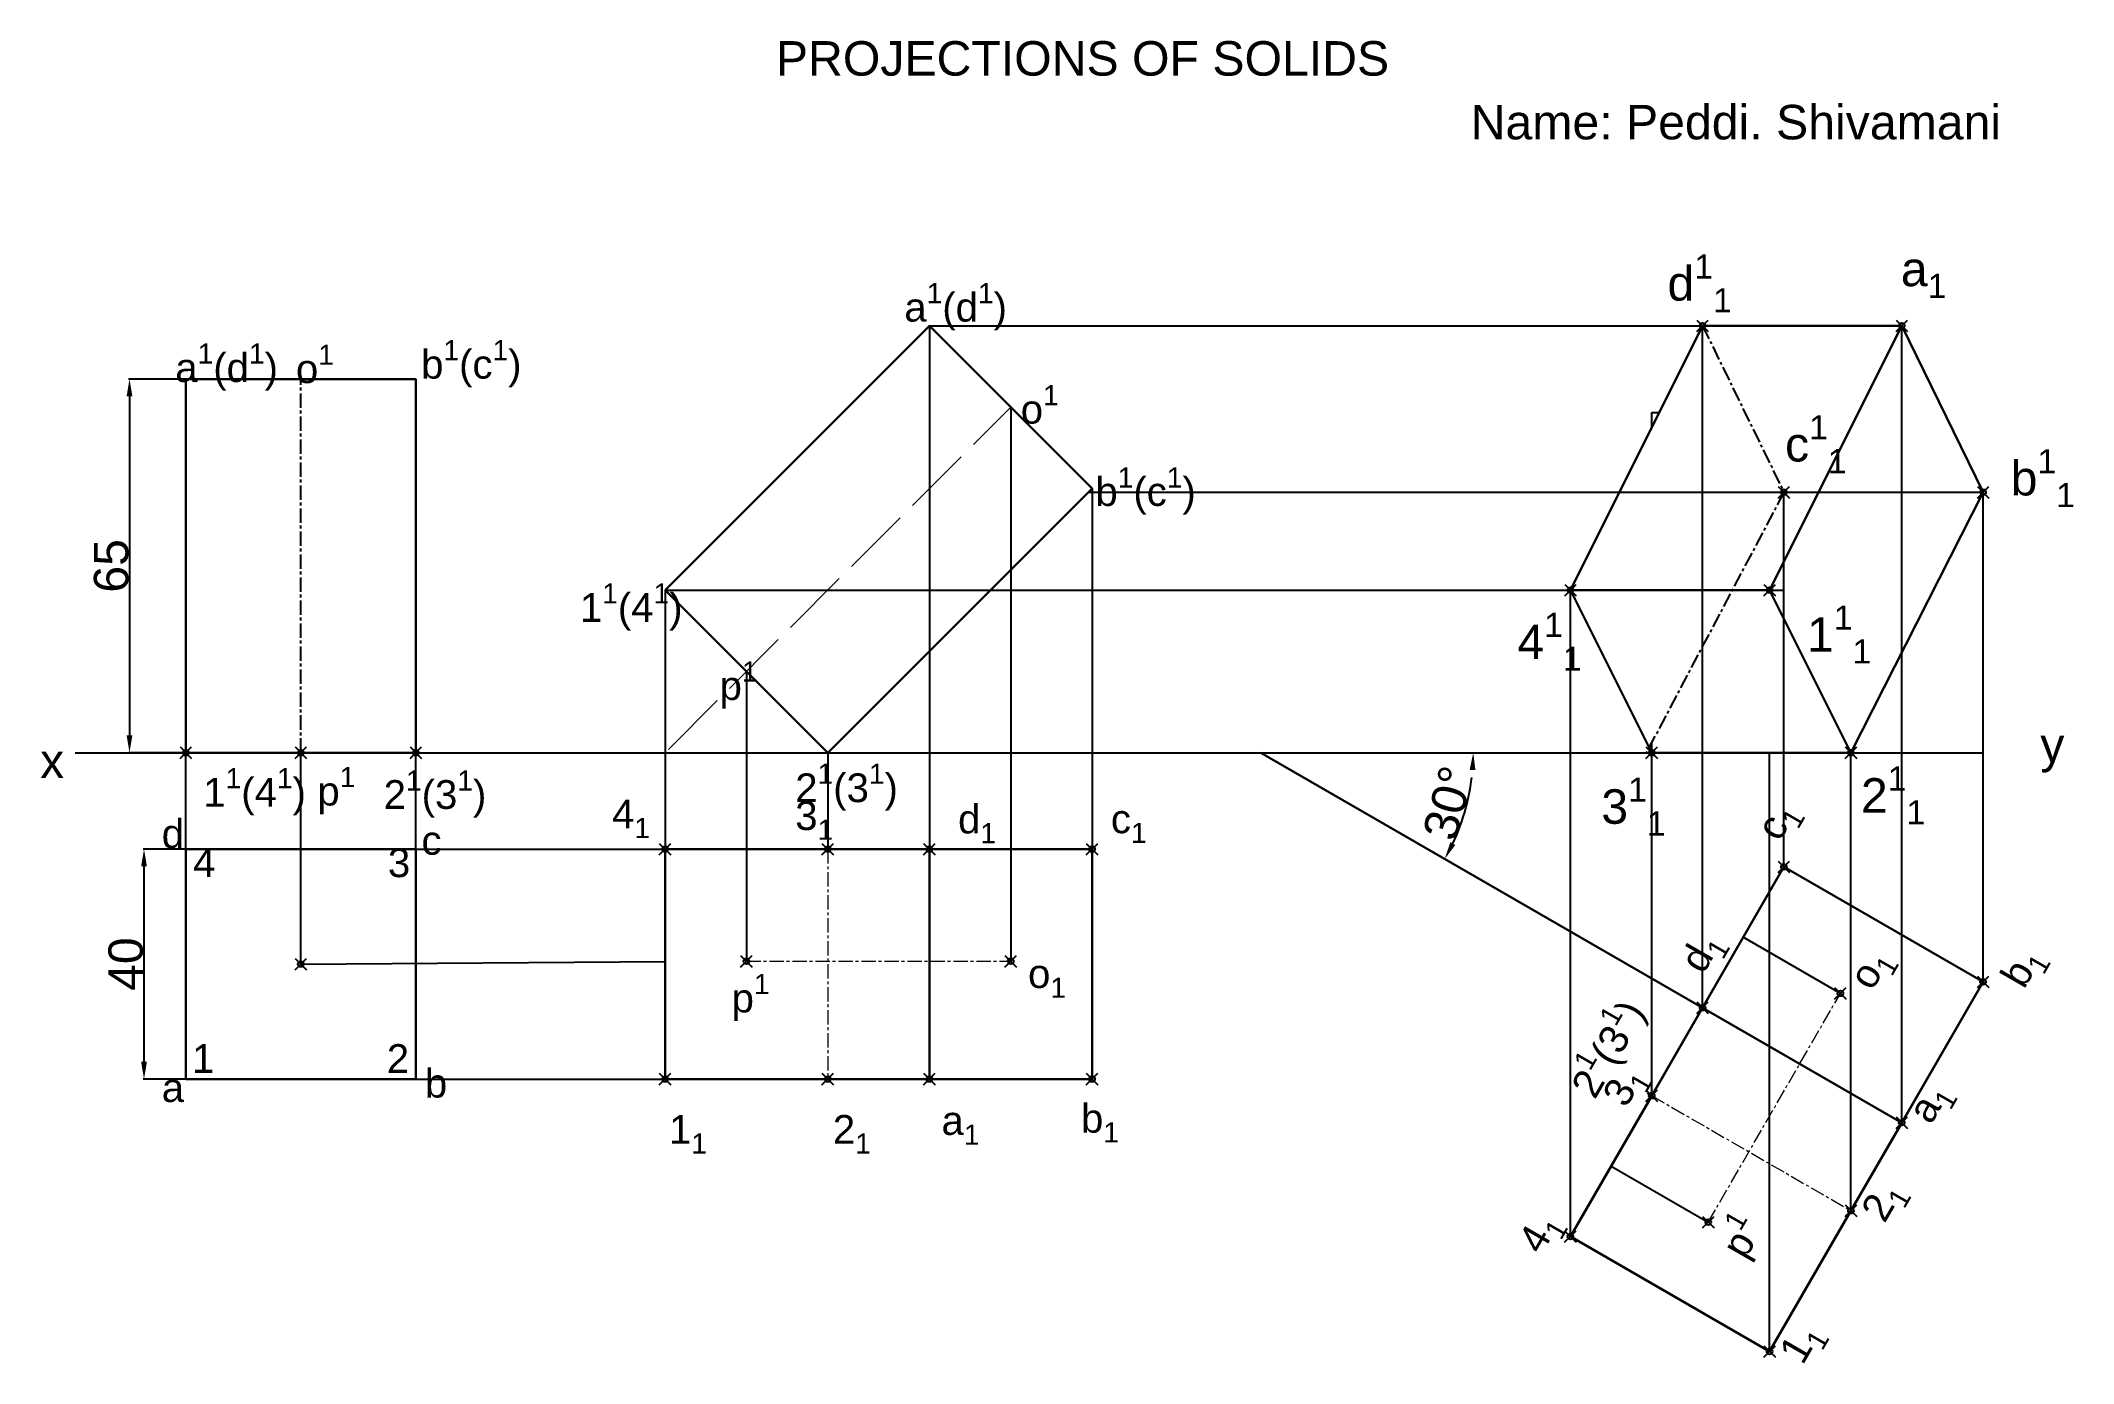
# Model space of a CAD drawing. Header units: millimetres. Extents: x 59 to 412, y 17 to 247.
import ezdxf

# ---------------------------------------------------------------- set-up
doc = ezdxf.new("R2010")
doc.units = ezdxf.units.MM
doc.header["$MEASUREMENT"] = 0
doc.header["$PDMODE"] = 35
doc.header["$PDSIZE"] = -3
doc.linetypes.add('ACAD_ISO02W100', pattern=[15, 12, -3])
doc.linetypes.add('CENTERX2', pattern=[4, 2.5, -0.5, 0.5, -0.5])
doc.styles.get("Standard").update_dxf_attribs({"font": 'arial.ttf'})
doc.dimstyles.get("Standard").update_dxf_attribs({"dimtxt": 6, "dimasz": 3, "dimexe": 0.18, "dimexo": 0.0625, "dimgap": 0.09, "dimtad": 1, "dimdec": 0, "dimzin": 0, "dimdsep": 46, "dimtxsty": 'Standard', "dimcen": 0.09, "dimclrt": 2, "dimadec": 0, "dimazin": 0, "dimtfac": 1, "dimtdec": 0, "dimtofl": 0, "dimtmove": 0, "dimatfit": 3, "dimfxl": 1, "dimtolj": 1, "dimtzin": 0, "dimarcsym": 0})

# ---------------------------------------------------------------- blocks, each defined once
blk = doc.blocks.new('*D1')
at = {"color": 0, "linetype": 'ACAD_ISO02W100', "lineweight": -2, "transparency": 16777216}
blk.add_arc((270.8115459321043, 122.8888191190393), 36.94716050295303, 334.6535265456449, 355.346473454355, dxfattribs=at)
at = {"color": 0, "linetype": 'ACAD_ISO02W100', "transparency": 16777216}
for points in [[(307.1373231077396, 119.9115917577967), (308.1364986479975, 119.8709932387338), (307.7587064350573, 122.8888191190393)], [(304.6448161192736, 106.8398566376353), (303.7592054590386, 107.3042850588998), (302.8087255253627, 104.4152388675627)]]:
    blk.add_solid(points, dxfattribs=at)
at = {"layer": 'Defpoints', "color": 0, "linetype": 'ACAD_ISO02W100', "transparency": 16777216}
for p in [(195.5074814397547, 122.8888191190393), (270.8115459321043, 122.8888191190393), (396.4219346446304, 122.8888191190393), (305.5305200157218, 110.2521459883428), (382.2797990208995, 58.53259319212586)]:
    blk.add_point(p, dxfattribs=at)
at = {"color": 2, "linetype": 'ACAD_ISO02W100', "transparency": 16777216, "insert": (303.4517986794604, 114.1428897546374), "char_height": 6, "attachment_point": 5, "rotation": 74.99999999999997}
blk.add_mtext('\\A1;30°', dxfattribs=at)
blk = doc.blocks.new('*D2')
at = {"color": 0, "linetype": 'ByBlock', "lineweight": -2, "transparency": 16777216}
for p, q in [((83.81727984687703, 187.8888191190393), (73.91430673234834, 187.8888191190393)), ((74.09430673234833, 184.8888191190393), (74.09430673234834, 125.8888191190393)), ((83.81727984687703, 122.8888191190393), (73.91430673234835, 122.8888191190393))]:
    blk.add_line(p, q, dxfattribs=at)
at = {"color": 0, "linetype": 'ByBlock', "transparency": 16777216}
for points in [[(73.59430673234833, 184.8888191190393), (74.59430673234833, 184.8888191190393), (74.09430673234833, 187.8888191190393)], [(73.59430673234834, 125.8888191190393), (74.59430673234834, 125.8888191190393), (74.09430673234834, 122.8888191190393)]]:
    blk.add_solid(points, dxfattribs=at)
at = {"layer": 'Defpoints', "color": 0, "linetype": 'ByBlock', "transparency": 16777216}
for p in [(83.87977984687703, 187.8888191190393), (74.09430673234834, 122.8888191190393), (83.87977984687703, 122.8888191190393)]:
    blk.add_point(p, dxfattribs=at)
at = {"color": 2, "linetype": 'ByBlock', "transparency": 16777216, "insert": (70.94086880601822, 155.3888191190393), "char_height": 6, "attachment_point": 5, "rotation": 90}
blk.add_mtext('\\A1;65', dxfattribs=at)
blk = doc.blocks.new('*D3')
at = {"color": 0, "linetype": 'ByBlock', "lineweight": -2, "transparency": 16777216}
for p, q in [((83.81727984687703, 106.1180508099719), (76.44549990852876, 106.1180508099719)), ((76.62549990852877, 69.11805080997189), (76.62549990852875, 103.1180508099719)), ((83.81727984687703, 66.11805080997189), (76.44549990852877, 66.11805080997189))]:
    blk.add_line(p, q, dxfattribs=at)
at = {"color": 0, "linetype": 'ByBlock', "transparency": 16777216}
for points in [[(76.12549990852875, 103.1180508099719), (77.12549990852875, 103.1180508099719), (76.62549990852875, 106.1180508099719)], [(76.12549990852877, 69.11805080997189), (77.12549990852877, 69.11805080997189), (76.62549990852877, 66.11805080997189)]]:
    blk.add_solid(points, dxfattribs=at)
at = {"layer": 'Defpoints', "color": 0, "linetype": 'ByBlock', "transparency": 16777216}
for p in [(76.62549990852875, 106.1180508099719), (83.87977984687703, 106.1180508099719), (83.87977984687703, 66.11805080997189)]:
    blk.add_point(p, dxfattribs=at)
at = {"color": 2, "linetype": 'ByBlock', "transparency": 16777216, "insert": (73.47206198219861, 86.11805080997186), "char_height": 6, "attachment_point": 5, "rotation": 90}
blk.add_mtext('\\A1;40', dxfattribs=at)

msp = doc.modelspace()

# ---------------------------------------------------------------- linework, layer by layer
for p, q in [((213.1851509694183, 197.1350311436268), (213.1851509694183, 66.11805080997186)), ((213.1851509694183, 197.1350311436268), (382.2797990208994, 197.1350311436268)), ((347.6387828695218, 78.53259319212594), (347.6387828695218, 197.1350311436268)), ((347.6387828695218, 197.1350311436268), (382.2797990208994, 197.1350311436268)), ((382.2797990208994, 58.5325931921259), (382.2797990208994, 197.1350311436268)), ((227.3272865931493, 182.9928955198958), (227.3272865931493, 182.9928955198958)), ((227.3272865931493, 182.9928955198958), (227.3272865931493, 86.60727714102384)), ((338.79994810469, 182.0903401818992), (340.1167095777466, 182.0903401818992)), ((338.79994810469, 179.4567219407548), (338.79994810469, 182.0903401818992)), ((240.8100892183661, 168.1914268976507), (396.4219346446304, 168.1914268976507)), ((241.4694222168802, 168.8507598961649), (241.4694222168802, 66.11805080997186)), ((361.7809184932528, 103.0274906199577), (361.7809184932527, 168.1914268976507)), ((396.4219346446304, 83.02749061995769), (396.4219346446304, 168.1914268976507)), ((167.2232101922928, 151.1730903665012), (167.2232101922928, 66.11805080997186)), ((167.2232101922928, 151.1730903665012), (361.7809184932527, 151.1730903665012)), ((324.6586440260402, 38.72982515022871), (324.6586440260402, 151.1730903665012)), ((338.79994810469, 122.8888191190393), (324.6586440260402, 151.1730903665012)), ((181.3653458160237, 137.0309547427702), (181.3653458160237, 86.60727714102384)), ((338.79994810469, 72.41835158527363), (338.79994810469, 124.6784211288942)), ((64.65420057166602, 122.8888191190393), (396.4219346446304, 122.8888191190393)), ((83.879779846877, 106.1180508099719), (83.879779846877, 122.8888191190393)), ((103.879779846877, 86.11805080997186), (103.879779846877, 122.8888191190393)), ((123.879779846877, 105.844645304184), (123.879779846877, 122.8888191190393)), ((195.5074814397547, 122.8888191190393), (195.5074814397547, 106.1180508099718)), ((195.5074814397547, 122.8888191190393), (396.4219346446304, 122.8888191190393)), ((373.4409642560675, 122.8888191190393), (338.79994810469, 122.8888191190393)), ((359.2988286323366, 18.72838487189927), (359.2988286323367, 122.8888191190393)), ((373.4409642560676, 43.22328229973107), (373.4409642560676, 122.8888191190393)), ((123.879779846877, 106.1180508099719), (241.4694222168802, 106.1180508099719)), ((324.6578124809591, 38.72838487189927), (361.7809184932528, 103.0274906199577)), ((361.7809184932528, 103.0274906199577), (396.4219346446304, 83.02749061995769)), ((371.6066763261848, 81.02465507156785), (354.7098506813873, 90.78004190604179)), ((103.879779846877, 86.11805080997186), (167.2232101922928, 86.59710888374269)), ((359.2988286323366, 18.72838487189927), (396.4219346446304, 83.02749061995769)), ((347.6387828695219, 78.532593192126), (382.2797990208994, 58.53259319212589)), ((338.79994810469, 63.22328229973107), (338.79994810469, 72.41835158527363)), ((123.879779846877, 66.11805080997186), (241.4694222168802, 66.11805080997186)), ((337.9754135067055, 63.69932757183346), (338.79994810469, 63.22328229973107)), ((331.7288802928246, 50.97583358581517), (348.625705937622, 41.22044675134111)), ((324.6578124809591, 38.72838487189932), (359.2988286323366, 18.72838487189927))]:
    msp.add_line(p, q)
at = {"color": 2, "lineweight": 30, "true_color": 0xf1eb1f}
for p, q in [((324.6586440260402, 151.1730903665012), (347.6387828695218, 197.1350311436268)), ((347.6387828695218, 197.1350311436268), (382.2797990208994, 197.1350311436267)), ((382.2797990208994, 197.1350311436267), (359.2988286323366, 151.1730903665012)), ((382.2797990208994, 197.1350311436268), (396.4219346446304, 168.1914268976507)), ((396.4219346446304, 168.1914268976507), (373.4409642560675, 122.8888191190393)), ((338.79994810469, 122.8888191190393), (324.6586440260402, 151.1730903665012)), ((324.6586440260402, 151.1730903665012), (359.2988286323366, 151.1730903665012)), ((359.2988286323366, 151.1730903665012), (373.4409642560675, 122.8888191190393)), ((373.4409642560675, 122.8888191190393), (338.79994810469, 122.8888191190393))]:
    msp.add_line(p, q, dxfattribs=at)
at = {"color": 2, "linetype": 'CENTERX2', "lineweight": 25, "true_color": 0xf1eb1f}
for p, q in [((347.6387828695218, 197.1350311436268), (361.7809184932528, 168.1914268976507)), ((361.7809184932528, 168.1914268976507), (337.8547872253348, 122.8888191190393))]:
    msp.add_line(p, q, dxfattribs=at)
at = {"linetype": 'CENTERX2'}
msp.add_line((103.879779846877, 122.8888191190393), (103.879779846877, 187.8888191190393), dxfattribs=at)
at = {"color": 2, "linetype": 'CENTERX2', "lineweight": 18, "true_color": 0xf1eb1f}
for p, q in [((103.879779846877, 122.8888191190393), (103.879779846877, 187.8888191190393)), ((195.5074814397547, 106.1180508099718), (195.5074814397547, 66.11805080997186)), ((195.5074814397547, 106.1180508099718), (195.5074814397547, 66.11805080997186)), ((181.3653458160237, 86.60727714102383), (227.3272865931493, 86.60727714102383)), ((181.3653458160237, 86.60727714102383), (227.3272865931493, 86.60727714102383)), ((348.625705937622, 41.22044675134111), (371.6066763261849, 81.02465507156779)), ((348.625705937622, 41.22044675134111), (371.6066763261849, 81.02465507156779)), ((338.79994810469, 63.22328229973107), (373.4409642560676, 43.22328229973107)), ((338.79994810469, 63.22328229973107), (373.4409642560676, 43.22328229973107))]:
    msp.add_line(p, q, dxfattribs=at)
at = {"color": 2, "linetype": 'ACAD_ISO02W100', "lineweight": 18, "true_color": 0xf1eb1f}
msp.add_line((167.8001779930099, 123.4657869197565), (227.3272865931493, 182.9928955198958), dxfattribs=at)
at = {"color": 2, "linetype": 'CENTERX2', "lineweight": 25}
msp.add_line((361.7809184932528, 168.1914268976507), (396.4219346446304, 168.1914268976507), dxfattribs=at)
at = {"color": 40, "lineweight": 30, "true_color": 0xf8d731}
for p, q in [((270.8115459321043, 122.8888191190393), (382.2797990208994, 58.53259319212589)), ((213.1851509694183, 106.1180508099719), (213.1851509694184, 66.11805080997185))]:
    msp.add_line(p, q, dxfattribs=at)
at = {"color": 2, "lineweight": 30, "true_color": 0xf1eb1f}
for points in [[(167.2232101922928, 151.1730903665012), (213.1851509694183, 197.1350311436268), (241.4694222168802, 168.8507598961649), (195.5074814397547, 122.8888191190393)], [(83.879779846877, 122.8888191190393), (83.879779846877, 187.8888191190393), (123.879779846877, 187.8888191190393), (123.879779846877, 122.8888191190393)], [(123.879779846877, 106.1180508099719), (83.879779846877, 106.1180508099719), (83.879779846877, 66.11805080997186), (123.879779846877, 66.11805080997186)], [(167.2232101922928, 106.1180508099719), (195.5074814397547, 106.1180508099718), (213.1851509694183, 106.1180508099719), (241.4694222168802, 106.1180508099719), (241.4694222168802, 66.11805080997186), (213.1851509694183, 66.11805080997185), (195.5074814397547, 66.11805080997186), (167.2232101922928, 66.11805080997186)], [(167.2232101922928, 106.1180508099719), (195.5074814397547, 106.1180508099718), (213.1851509694183, 106.1180508099719), (241.4694222168802, 106.1180508099719), (241.4694222168802, 66.11805080997186), (213.1851509694183, 66.11805080997185), (195.5074814397547, 66.11805080997186), (167.2232101922928, 66.11805080997186)], [(324.657812480959, 38.72838487189927), (338.79994810469, 63.22328229973107), (347.6387828695218, 78.53259319212589), (361.7809184932528, 103.0274906199577), (396.4219346446304, 83.02749061995769), (382.2797990208994, 58.53259319212589), (373.4409642560676, 43.22328229973107), (359.2988286323366, 18.72838487189927)], [(324.657812480959, 38.72838487189927), (338.79994810469, 63.22328229973107), (347.6387828695218, 78.53259319212589), (361.7809184932528, 103.0274906199577), (396.4219346446304, 83.02749061995769), (382.2797990208994, 58.53259319212589), (373.4409642560676, 43.22328229973107), (359.2988286323366, 18.72838487189927)]]:
    msp.add_lwpolyline(points, close=True, dxfattribs=at)
msp.add_lwpolyline([(83.879779846877, 122.8888191190393), (83.879779846877, 187.8888191190393), (123.879779846877, 187.8888191190393), (123.879779846877, 122.8888191190393)], close=True)
for p in [(347.6387828695218, 197.1350311436268), (382.2797990208994, 197.1350311436267), (361.7809184932528, 168.1914268976507), (396.4219346446304, 168.1914268976507), (324.6586440260402, 151.1730903665012), (359.2988286323366, 151.1730903665012), (83.879779846877, 122.8888191190393), (103.879779846877, 122.8888191190393), (123.879779846877, 122.8888191190393), (338.79994810469, 122.8888191190393), (373.4409642560675, 122.8888191190393), (167.2232101922928, 106.1180508099719), (195.5074814397547, 106.1180508099718), (213.1851509694183, 106.1180508099719), (241.4694222168802, 106.1180508099719), (361.7809184932528, 103.0274906199577), (103.879779846877, 86.11805080997186), (181.3653458160237, 86.60727714102384), (227.3272865931493, 86.60727714102386), (371.6066763261848, 81.02465507156785), (396.4219346446304, 83.02749061995769), (347.6387828695219, 78.53259319212594), (167.2232101922928, 66.11805080997186), (195.5074814397547, 66.11805080997186), (213.1851509694183, 66.11805080997185), (241.4694222168802, 66.11805080997186), (338.79994810469, 63.22328229973107), (382.2797990208994, 58.53259319212589), (348.625705937622, 41.22044675134111), (373.4409642560676, 43.22328229973107), (324.657812480959, 38.72838487189927), (359.2988286323366, 18.72838487189927)]:
    msp.add_point(p)

# ---------------------------------------------------------------- texts
at = {"lineweight": 25}
msp.add_text('Name: Peddi. Shivamani', height=6, dxfattribs=at).set_placement((307.3093358163937, 229.5768081050453))
at = {"insert": (186.4985557391328, 246.6599904021818), "char_height": 6, "attachment_point": 1}
msp.add_mtext_dynamic_manual_height_columns('PROJECTIONS OF SOLIDS', width=133.1506790381084, gutter_width=30, heights=[0], dxfattribs=at)
at = {"linetype": 'ACAD_ISO02W100', "char_height": 6, "attachment_point": 1}
for s, insert in [('\\A1;d{\\H0.7x;\\S1^ ;\\S^ 1;}', (341.5335264377151, 209.5705520437897)), ('\\A1;a{\\H0.7x;\\S^ 1;}', (382.1133676426856, 210.04031954819)), ('\\A1;c{\\H0.7x;\\S1^ ;\\S^ 1;}', (361.9731188143804, 181.580967446094)), ('\\A1;b{\\H0.7x;\\S1^ ;\\S^ 1;}', (401.211880592184, 175.6808576864049)), ('\\A1;1{\\H0.7x;\\S1^ ;\\S^ 1;}', (365.7928216156162, 148.4853198862085)), ('\\A1;4{\\H0.7x;\\S1^ ;\\S^ 1;}', (315.4421974314945, 147.2215055843089)), ('\\A1;2{\\H0.7x;\\S1^ ;\\S^ 1;}', (375.1684540349914, 120.497479765339)), ('\\A1;3{\\H0.7x;\\S1^ ;\\S^ 1;}', (330.0265155849803, 118.5640367753263))]:
    msp.add_mtext_dynamic_manual_height_columns(s, width=5.739870034880823, gutter_width=30, heights=[0], dxfattribs=dict(at, insert=insert))
at = {"linetype": 'CENTERX2', "char_height": 5, "attachment_point": 1}
for s, insert in [('\\A1;a{\\H0.7x;\\S1^ ;}(d{\\H0.7x;\\S1^ ;})', (208.8299659768504, 204.5798734509633)), ('\\A1;b{\\H0.7x;\\S1^ ;}(c{\\H0.7x;\\S1^ ;})', (124.8022726298451, 194.6592042722667)), ('\\A1;a{\\H0.7x;\\S1^ ;}(d{\\H0.7x;\\S1^ ;})', (82.05946529116329, 194.0713065006206)), ('\\A1;o{\\H0.7x;\\S1^ ;}', (103.0387330456024, 193.8753405767386)), ('\\A1;o{\\H0.7x;\\S1^ ;}', (229.0737186694544, 186.8338244708269)), ('\\A1;b{\\H0.7x;\\S1^ ;}(c{\\H0.7x;\\S1^ ;})', (242.0508906698877, 172.5150400908155)), ('\\A1;1{\\H0.7x;\\S1^ ;}(4{\\H0.7x;\\S1^ ;})', (152.4111608464456, 152.343798215139)), ('\\A1;p{\\H0.7x;\\S1^ ;}', (176.7066681728288, 138.7604080681974)), ('\\A1;1{\\H0.7x;\\S1^ ;}(4{\\H0.7x;\\S1^ ;})', (86.9244745465785, 120.2053650170728)), ('\\A1;p{\\H0.7x;\\S1^ ;}', (106.7640238268576, 120.4013309409549)), ('\\A1;2{\\H0.7x;\\S1^ ;}(3{\\H0.7x;\\S1^ ;})', (189.8601345648888, 120.9892292053603)), ('\\A1;2{\\H0.7x;\\S1^ ;}(3{\\H0.7x;\\S1^ ;})', (118.2953419943558, 119.8134326765494)), ('\\A1;4{\\H0.7x;\\S^ 1;}', (158.0057522078828, 114.7463184230351)), ('\\A1;3{\\H0.7x;\\S^ 1;}', (189.8601345648888, 114.4339768179115)), ('\\A1;d{\\H0.7x;\\S^ 1;}', (218.175484701553, 113.845948539261)), ('d', (79.70435205504543, 111.3031180342836)), ('\\A1;c{\\H0.7x;\\S^ 1;}', (244.7496466972782, 113.8841619787148)), ('4', (85.15588495553379, 106.2436098121431)), ('3', (119.0332690937014, 106.2436098121431)), ('c', (124.8741978461435, 110.1355392516942)), ('\\A1;o{\\H0.7x;\\S^ 1;}', (230.3419681706656, 86.96558879232725)), ('\\A1;p{\\H0.7x;\\S1^ ;}', (178.7944982606431, 84.40555462457343)), ('1', (84.96118785018086, 72.18923004943696)), ('2', (118.8385719883485, 72.18923004943696)), ('b', (125.4582908034502, 67.90810801086224)), ('a', (79.70435205504543, 67.12972232005575)), ('\\A1;a{\\H0.7x;\\S^ 1;}', (215.2939494886048, 61.40345956872432)), ('\\A1;b{\\H0.7x;\\S^ 1;}', (239.5465156503383, 61.79580797632313)), ('\\A1;1{\\H0.7x;\\S^ 1;}', (167.9086967436747, 59.86482975548799)), ('\\A1;2{\\H0.7x;\\S^ 1;}', (196.4038824882399, 59.86482975548799))]:
    msp.add_mtext_dynamic_manual_height_columns(s, width=10.12427573831735, gutter_width=25, heights=[0], dxfattribs=dict(at, insert=insert))
at = {"linetype": 'ByBlock', "char_height": 6, "attachment_point": 1}
for s, insert in [('y', (406.3639222074075, 127.2346074102865)), ('x', (58.55426316900184, 124.4605421967898))]:
    msp.add_mtext_dynamic_manual_height_columns(s, width=5.243064977285712, gutter_width=30, heights=[0], dxfattribs=dict(at, insert=insert))
at = {"linetype": 'CENTERX2', "char_height": 5, "attachment_point": 1, "rotation": 59.99999999999999}
for s, insert in [('\\A1;c{\\H0.7x;\\S^ 1;}', (356.6953811727064, 109.7513039344694)), ('\\A1;d{\\H0.7x;\\S^ 1;}', (343.4413939841768, 86.71829784216152)), ('\\A1;o{\\H0.7x;\\S^ 1;}', (372.8037101224423, 83.81460172766958)), ('\\A1;b{\\H0.7x;\\S^ 1;}', (399.2036534566244, 84.1000374362635)), ('\\A1;2{\\H0.7x;\\S1^ ;}(3{\\H0.7x;\\S1^ ;})', (323.0974563926403, 65.76812563980877)), ('\\A1;3{\\H0.7x;\\S^ 1;}', (329.9942277422961, 63.42712269339921)), ('\\A1;a{\\H0.7x;\\S^ 1;}', (383.0161381988016, 60.54249835498712)), ('\\A1;2{\\H0.7x;\\S^ 1;}', (374.9567638385136, 43.38320977605798)), ('\\A1;p{\\H0.7x;\\S1^ ;}', (349.247029791262, 37.8931662008992)), ('\\A1;4{\\H0.7x;\\S^ 1;}', (315.2663791379593, 37.9177406245056)), ('\\A1;1{\\H0.7x;\\S^ 1;}', (360.7091709662309, 18.70565503570828))]:
    msp.add_mtext_dynamic_manual_height_columns(s, width=10.12427573831735, gutter_width=25, heights=[0], dxfattribs=dict(at, insert=insert))

# ---------------------------------------------------------------- dimensions: what is measured, and where the dimension line sits
at = {"linetype": 'ByBlock'}
for base, p1, p2, picture, middle in [((74.09430673234834, 122.8888191190393), (83.879779846877, 187.8888191190393), (83.879779846877, 122.8888191190393), '*D2', (70.94086880601822, 155.3888191190393)), ((76.62549990852875, 106.1180508099719), (83.879779846877, 66.11805080997186), (83.879779846877, 106.1180508099719), '*D3', (73.47206198219861, 86.11805080997186))]:
    dim = msp.add_linear_dim(base=base, p1=p1, p2=p2, angle=90, dimstyle='Standard', dxfattribs=at)
    dim.commit()
    dim.dimension.update_dxf_attribs({"geometry": picture, "text_midpoint": middle})
at = {"linetype": 'ACAD_ISO02W100'}
dim = msp.add_angular_dim_2l(base=(305.5305200157218, 110.2521459883428), line1=((270.8115459321043, 122.8888191190393), (382.2797990208994, 58.53259319212589)), line2=((195.5074814397547, 122.8888191190393), (396.4219346446304, 122.8888191190393)), dimstyle='Standard', dxfattribs=at)
dim.commit()
dim.dimension.update_dxf_attribs({"geometry": '*D1', "text_midpoint": (303.4517986794605, 114.1428897546375)})

doc.saveas('drawing.dxf')
